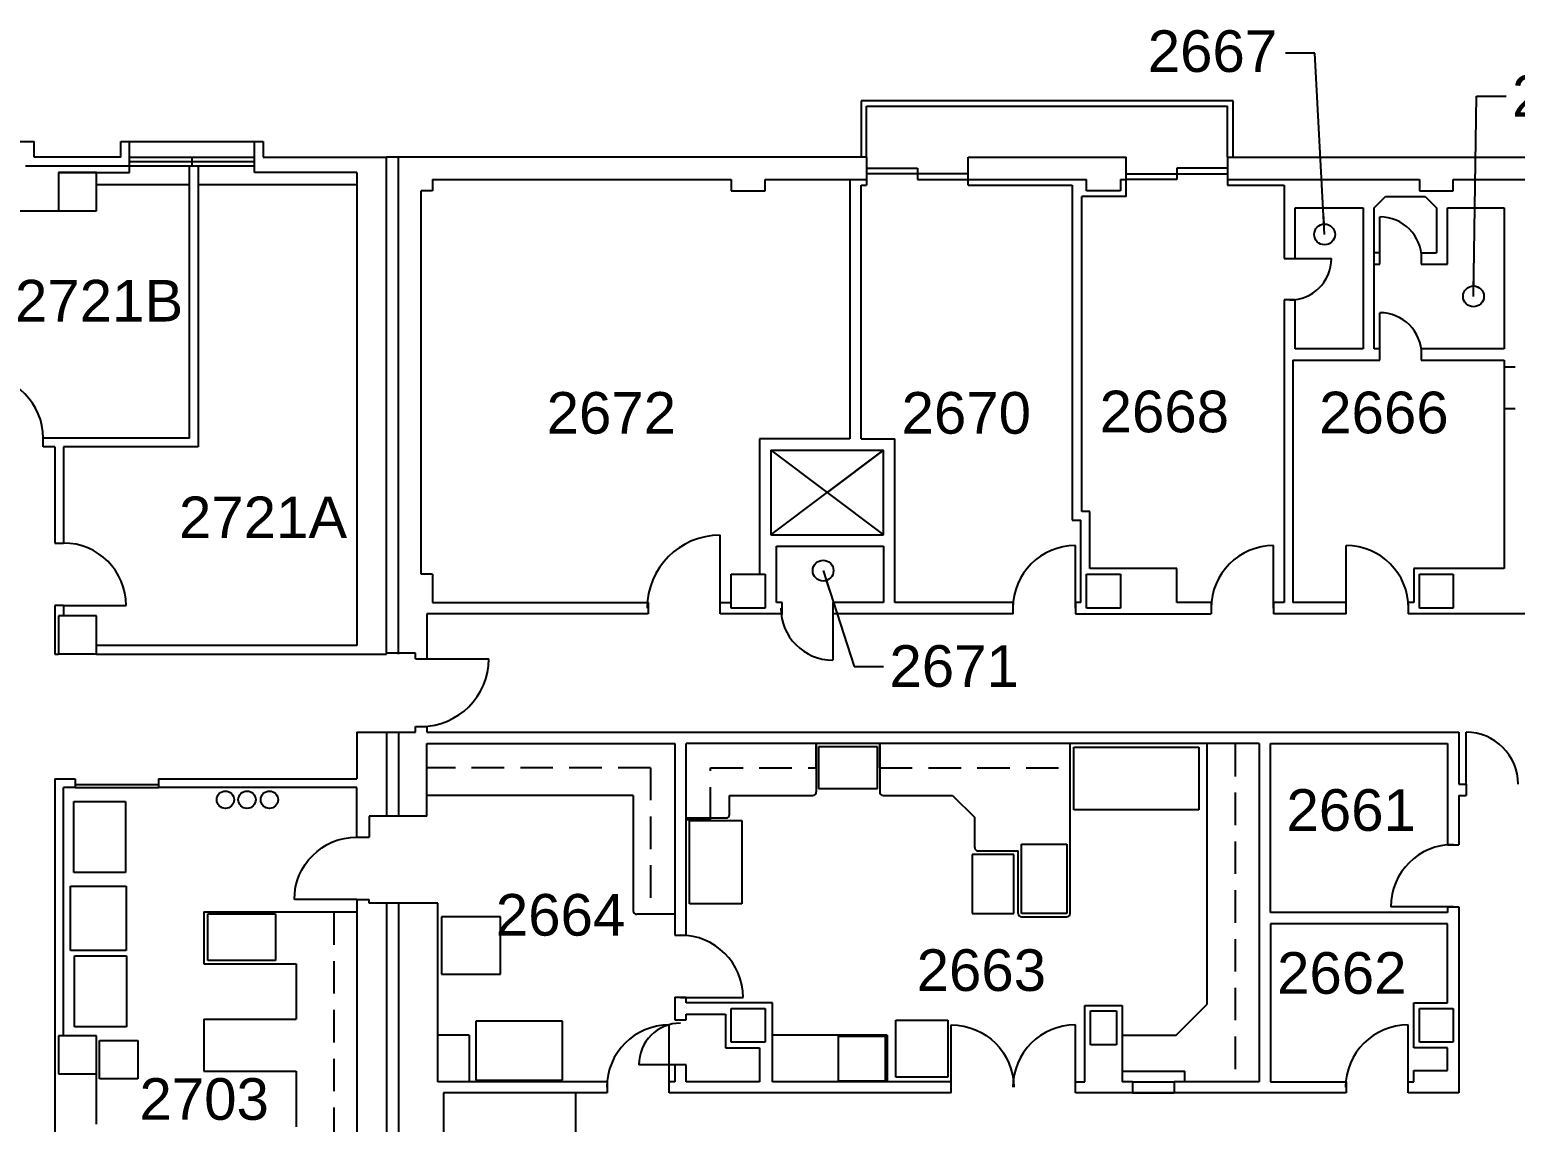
# Model space of a CAD drawing. Header units: inches. Extents: x 338 to 7662, y 1527 to 4766.
# Drawn here: x 1749 to 2605, y 3932 to 4561 of the extents above; entities that cross this region are included whole.
import ezdxf

# ---------------------------------------------------------------- set-up
doc = ezdxf.new("R2010")
doc.units = ezdxf.units.IN
doc.header["$LTSCALE"] = 150
doc.header["$MEASUREMENT"] = 0
doc.linetypes.add('DASHED2', pattern=[0.375, 0.25, -0.125])
doc.linetypes.add('HIDDEN2', pattern=[0.1875, 0.125, -0.0625])
doc.layers.get('0').update_dxf_attribs({"linetype": 'CONTINUOUS'})
for name, color, linetype in [('A-ANNO-TX192', 4, 'CONTINUOUS'), ('A-COLS', 5, 'CONTINUOUS'), ('A-DOOR', 2, 'CONTINUOUS'), ('A-FLOR-CASE', 3, 'CONTINUOUS'), ('A-FLOR-CASE-UPPR', 3, 'HIDDEN2'), ('A-FLOR-HRAL', 1, 'CONTINUOUS'), ('A-FURN-EQUIP', 3, 'CONTINUOUS'), ('A-GLAZ', 2, 'CONTINUOUS'), ('A-GLAZ-SILL', 1, 'CONTINUOUS'), ('A-SHFT', 1, 'CONTINUOUS'), ('A-WALL-FULL', 6, 'CONTINUOUS'), ('A-WALL-PRHT', 3, 'CONTINUOUS')]:
    doc.layers.add(name, color=color, linetype=linetype)
doc.styles.add('ARIAL', font='arial.ttf')
doc.styles.get("Standard").update_dxf_attribs({"font": 'simplex'})
doc.dimstyles.new('DIM1-4', dxfattribs={"dimscale": 48, "dimtxt": 0.09375, "dimasz": 0.125, "dimexe": 0.125, "dimexo": 0.09375, "dimgap": 0, "dimtad": 1, "dimdec": 6, "dimzin": 7, "dimdsep": 46, "dimlunit": 4, "dimtxsty": 'Standard', "dimsah": 1, "dimcen": 2.25, "dimdle": 1.5, "dimadec": 0, "dimazin": 0, "dimtfac": 1, "dimtdec": 6, "dimtix": 1, "dimtofl": 0, "dimtmove": 2, "dimatfit": 3, "dimfxl": 0, "dimtolj": 1, "dimtzin": 3, "dimarcsym": 0})

# ---------------------------------------------------------------- blocks, each defined once
blk = doc.blocks.new('RDOOR', base_point=(6216, 3180))
blk.add_line((6216, 3180), (6216, 3192))
blk.add_arc((6216, 3180), 12, 90, 180)
blk = doc.blocks.new('LDOOR', base_point=(5988, 1992))
blk.add_line((5988, 1992), (5988, 2004))
blk.add_arc((5988, 1992), 12, 0, 90)
blk = doc.blocks.new('dr-36')
blk.add_line((0, 0), (0, 36.06))
blk.add_arc((-0.1, -0.04), 36.1, 0.06887, 89.83373)

msp = doc.modelspace()

# ---------------------------------------------------------------- linework, layer by layer
at = {"layer": 'A-COLS'}
for p, q in [((1765.5, 4479), (1765.5, 4457)), ((1787.5, 4479), (1765.5, 4479)), ((1787.5, 4457), (1787.5, 4479)), ((1765.5, 4457), (1787.5, 4457)), ((2153.25, 4228), (2153.25, 4247.5)), ((2153.25, 4247.5), (2172.75, 4247.5)), ((2172.75, 4247.5), (2172.75, 4228)), ((2358, 4247.5), (2377.5, 4247.5)), ((2358, 4228), (2358, 4247.5)), ((2377.5, 4247.5), (2377.5, 4228)), ((2549.75, 4228), (2549.75, 4247.5)), ((2549.75, 4247.5), (2569.25, 4247.5)), ((2569.25, 4247.5), (2569.25, 4228)), ((1765.5, 4223.5), (1765.5, 4201.5)), ((1787.5, 4223.5), (1765.5, 4223.5)), ((1787.5, 4201.5), (1787.5, 4223.5)), ((2172.75, 4228), (2153.25, 4228)), ((2377.5, 4228), (2358, 4228)), ((2569.25, 4228), (2549.75, 4228)), ((1787.5, 4201.5), (1765.5, 4201.5)), ((2153.25, 3977.75), (2153.25, 3997.25)), ((2153.25, 3997.25), (2172.75, 3997.25)), ((2172.75, 3997.25), (2172.75, 3977.75)), ((2360.25, 3976.25), (2360.25, 3995.75)), ((2360.25, 3995.75), (2375.25, 3995.75)), ((2375.25, 3995.75), (2375.25, 3976.25)), ((2549.75, 3977.75), (2549.75, 3997.25)), ((2549.75, 3997.25), (2569.25, 3997.25)), ((2569.25, 3997.25), (2569.25, 3977.75)), ((1787.5, 3981.5), (1765.5, 3981.5)), ((1765.5, 3981.5), (1765.5, 3959.5)), ((1787.5, 3959.5), (1787.5, 3981.5)), ((2172.75, 3977.75), (2153.25, 3977.75)), ((2375.25, 3976.25), (2360.25, 3976.25)), ((2569.25, 3977.75), (2549.75, 3977.75)), ((1765.5, 3959.5), (1787.5, 3959.5))]:
    msp.add_line(p, q, dxfattribs=at)
at = {"layer": 'A-DOOR'}
for p, q in [((2231.25, 4481.5), (2260.5, 4481.5)), ((2289.75, 4478.25), (2231.25, 4478.25)), ((2260.5, 4481.5), (2260.5, 4475)), ((2380.75, 4478.25), (2439.25, 4478.25)), ((2439.25, 4481.5), (2410, 4481.5)), ((2410, 4481.5), (2410, 4475)), ((2260.5, 4475), (2289.75, 4475)), ((2410, 4475), (2380.75, 4475)), ((2465.75, 4228), (2465.75, 4264)), ((1768.5, 4229.5), (1804.5, 4229.5)), ((2576.63, 4126.5), (2576.63, 4156.5)), ((1775.23, 4126.25), (1823.23, 4126.25)), ((1775.23, 4124.5), (1823.23, 4124.5))]:
    msp.add_line(p, q, dxfattribs=at)
for centre, radius, start, end in [((1768.5, 4229.5), 36, 0, 90), ((2465.75, 4228), 36, 90, 180), ((2576.63, 4126.5), 30, 0, 90)]:
    msp.add_arc(centre, radius, start, end, dxfattribs=at)
at = {"layer": 'A-FLOR-CASE', "linetype": 'DASHED2'}
for p, q in [((2202.25, 4136), (2202.25, 4150)), ((2238.75, 4136), (2238.75, 4150)), ((2348.5, 4136), (2348.5, 4150)), ((2141.25, 4106), (2127.25, 4106)), ((2120.75, 4051.5), (2106.75, 4051.5))]:
    msp.add_line(p, q, dxfattribs=at)
at = {"layer": 'A-FLOR-CASE'}
for p, q in [((2202.25, 4150), (2202.25, 4122)), ((2238.75, 4150), (2238.75, 4122)), ((2348.5, 4052), (2348.5, 4150)), ((2427.5, 3999.75), (2427.5, 4149.75)), ((2096.75, 4120), (1977.75, 4120)), ((2096.75, 4120), (2096.75, 4053.5)), ((2152.25, 4109.01), (2152.25, 4120)), ((2152.25, 4120), (2200.25, 4120)), ((2240.75, 4120), (2280.78, 4120)), ((2280.78, 4120), (2293.5, 4107.28)), ((2127.25, 4107.01), (2150.25, 4107.01)), ((2293.5, 4090), (2293.5, 4107.28)), ((2295.5, 4088), (2318.5, 4088)), ((2318.5, 4052), (2318.5, 4088)), ((1849.42, 4053), (1937.5, 4053)), ((1849.42, 4053), (1849.42, 4022.85)), ((2120.75, 4051.5), (2098.75, 4051.5)), ((2320.5, 4050), (2346.5, 4050)), ((1849.42, 4022.85), (1902.5, 4022.85)), ((1902.5, 4022.85), (1902.5, 3991.08)), ((2409.5, 3981.75), (2427.5, 3999.75)), ((1849.42, 3991.08), (1849.42, 3961.06)), ((1849.42, 3991.08), (1902.5, 3991.08)), ((2002.25, 3981.75), (1984.25, 3981.75)), ((2002.25, 3981.75), (2002.25, 3955)), ((2243, 3981.75), (2177, 3981.75)), ((2243, 3981.75), (2243, 3955)), ((2378.5, 3981.75), (2409.5, 3981.75)), ((1849.42, 3961.06), (1902.5, 3961.06)), ((1902.5, 3961.06), (1902.5, 3929.06)), ((2378.5, 3961), (2414.5, 3961)), ((2384.5, 3955), (2408.5, 3955)), ((2414.5, 3955), (2414.5, 3961)), ((2063.75, 3917.25), (2063.75, 3948.5)), ((2384.5, 3948.5), (2408.5, 3948.5))]:
    msp.add_line(p, q, dxfattribs=at)
for centre, start, end in [((2200.25, 4122), 270, 360), ((2240.75, 4122), 180, 270), ((2150.25, 4109.01), 270, 0), ((2295.5, 4090), 180, 270), ((2098.75, 4053.5), 180, 270), ((2320.5, 4052), 180, 270), ((2346.5, 4052), 270, 0)]:
    msp.add_arc(centre, 2, start, end, dxfattribs=at)
at = {"layer": 'A-FLOR-CASE-UPPR'}
for p, q in [((2443.5, 4149.75), (2443.5, 3955)), ((2106.75, 4136), (1977.75, 4136)), ((2106.75, 4136), (2106.75, 4051.5)), ((2141.25, 4106), (2141.25, 4136)), ((2141.25, 4136), (2202.25, 4136)), ((2238.75, 4136), (2348.5, 4136)), ((1924.5, 3837), (1924.5, 4053))]:
    msp.add_line(p, q, dxfattribs=at)
at = {"layer": 'A-FLOR-HRAL'}
for p, q in [((2442.5, 4520.5), (2228, 4520.5)), ((2228, 4520.5), (2228, 4488)), ((2442.5, 4488), (2442.5, 4520.5)), ((2231.25, 4488), (2231.25, 4517.25)), ((2231.25, 4517.25), (2439.25, 4517.25)), ((2439.25, 4488), (2439.25, 4517.25))]:
    msp.add_line(p, q, dxfattribs=at)
at = {"layer": 'A-FURN-EQUIP'}
for p, q in [((2237.5, 4148), (2203.5, 4148)), ((2203.5, 4148), (2203.5, 4124)), ((2237.5, 4124), (2237.5, 4148)), ((2350.69, 4147.75), (2422.69, 4147.75)), ((2350.69, 4111.75), (2350.69, 4147.75)), ((2422.69, 4147.75), (2422.69, 4111.75)), ((2203.5, 4124), (2237.5, 4124)), ((2422.69, 4111.75), (2350.69, 4111.75)), ((2129.25, 4057.5), (2129.25, 4105.5)), ((2129.25, 4105.5), (2159.25, 4105.5)), ((2159.25, 4105.5), (2159.25, 4057.5)), ((2320.5, 4092), (2346.5, 4092)), ((2320.5, 4052), (2320.5, 4092)), ((2346.5, 4092), (2346.5, 4052)), ((2315.98, 4086), (2291.98, 4086)), ((2291.98, 4086), (2291.98, 4052)), ((2315.98, 4052), (2315.98, 4086)), ((2159.25, 4057.5), (2129.25, 4057.5)), ((1851.67, 4024.79), (1851.67, 4051.79)), ((1851.67, 4051.79), (1890.67, 4051.79)), ((1890.67, 4051.79), (1890.67, 4024.79)), ((2020.36, 4050.01), (1986.36, 4050.01)), ((1986.36, 4050.01), (1986.36, 4017.01)), ((2020.36, 4017.01), (2020.36, 4050.01)), ((2291.98, 4052), (2315.98, 4052)), ((2346.5, 4052), (2320.5, 4052)), ((1890.67, 4024.79), (1851.67, 4024.79)), ((1986.36, 4017.01), (2020.36, 4017.01)), ((2248, 3990.52), (2278, 3990.52)), ((2248, 3957.52), (2248, 3990.52)), ((2278, 3990.52), (2278, 3957.52)), ((2278, 3957.52), (2248, 3957.52))]:
    msp.add_line(p, q, dxfattribs=at)
at = {"layer": 'A-FURN-EQUIP', "linetype": 'ByBlock'}
for p, q in [((1774.44, 4075.51), (1774.44, 4116.51)), ((1774.44, 4116.51), (1804.19, 4116.51)), ((1804.19, 4116.51), (1804.19, 4075.51)), ((1804.19, 4075.51), (1774.44, 4075.51)), ((1772.52, 4030.62), (1772.52, 4067.62)), ((1772.52, 4067.62), (1804.52, 4067.62)), ((1804.52, 4067.62), (1804.52, 4030.62)), ((1804.52, 4030.62), (1772.52, 4030.62)), ((1774.79, 3986.55), (1774.79, 4027.55)), ((1774.79, 4027.55), (1804.79, 4027.55)), ((1804.79, 4027.55), (1804.79, 3986.55)), ((1804.79, 3986.55), (1774.79, 3986.55)), ((1789.24, 3956.68), (1789.24, 3978.68)), ((1789.24, 3978.68), (1811.24, 3978.68)), ((1811.24, 3978.68), (1811.24, 3956.68)), ((1811.24, 3956.68), (1789.24, 3956.68))]:
    msp.add_line(p, q, dxfattribs=at)
at = {"layer": 'A-FURN-EQUIP', "linetype": 'Continuous'}
for p, q in [((2056.02, 3989.98), (2006.02, 3989.98)), ((2006.02, 3989.98), (2006.02, 3955.97)), ((2056.02, 3955.97), (2056.02, 3989.98)), ((2006.02, 3955.97), (2056.02, 3955.97))]:
    msp.add_line(p, q, dxfattribs=at)
at = {"layer": 'A-FURN-EQUIP', "linetype": 'DASHED2'}
for p, q in [((2214.98, 3981.21), (2241.98, 3981.21)), ((2214.98, 3955.21), (2214.98, 3981.21)), ((2241.98, 3981.21), (2241.98, 3955.21)), ((2241.98, 3955.21), (2214.98, 3955.21))]:
    msp.add_line(p, q, dxfattribs=at)
at = {"layer": 'A-FURN-EQUIP', "linetype": 'ByBlock'}
for centre in [(1861.78, 4117.53), (1874.2, 4117.53), (1887.13, 4117.53)]:
    msp.add_circle(centre, 5, dxfattribs=at)
at = {"layer": 'A-GLAZ'}
for p, q in [((1806.5, 4485.5), (1878.5, 4485.5)), ((1842.5, 4488), (1842.5, 4483))]:
    msp.add_line(p, q, dxfattribs=at)
at = {"layer": 'A-GLAZ-SILL'}
for p, q in [((1806.5, 4488), (1878.5, 4488)), ((1806.5, 4483), (1878.5, 4483))]:
    msp.add_line(p, q, dxfattribs=at)
at = {"layer": 'A-SHFT'}
for p, q in [((2176, 4319), (2241, 4270.25)), ((2176, 4270.25), (2241, 4319)), ((2241, 4319), (2208.5, 4294.62))]:
    msp.add_line(p, q, dxfattribs=at)
at = {"layer": 'A-WALL-FULL'}
for p, q in [((1669.5, 4497), (1751.5, 4497)), ((1751.5, 4488), (1751.5, 4497)), ((1801.5, 4497), (1883.5, 4497)), ((1801.5, 4488), (1801.5, 4497)), ((1806.5, 4483), (1806.5, 4497)), ((1878.5, 4479), (1878.5, 4497)), ((1883.5, 4497), (1883.5, 4488)), ((1801.5, 4488), (1751.5, 4488)), ((1883.5, 4488), (1954.5, 4488)), ((2231.25, 4488), (1954.5, 4488)), ((1954.5, 4201.5), (1954.5, 4488)), ((1961.5, 4201.5), (1961.5, 4488)), ((2231.25, 4488), (2231.25, 4471.75)), ((2289.75, 4488), (2380.75, 4488)), ((2289.75, 4471.75), (2289.75, 4488)), ((2380.75, 4465.25), (2380.75, 4488)), ((2439.25, 4488), (3671, 4488)), ((2439.25, 4488), (2439.25, 4471.75)), ((1746.5, 4483), (1806.5, 4483)), ((1765.5, 4479), (1806.41, 4479)), ((1806.41, 4479), (1806.41, 4482.89)), ((1841, 4326), (1841, 4483)), ((1841, 4483), (1846, 4483)), ((1846, 4483), (1846, 4321)), ((1937.5, 4479), (1878.5, 4479)), ((1937.5, 4479), (1937.5, 4206.5)), ((1974.5, 4247.5), (1974.5, 4468.5)), ((1981, 4468.5), (1974.5, 4468.5)), ((1981, 4475), (2153.25, 4475)), ((1981, 4475), (1981, 4468.5)), ((2153.25, 4475), (2153.25, 4468.5)), ((2153.25, 4468.5), (2172.75, 4468.5)), ((2172.75, 4475), (2231.25, 4475)), ((2172.75, 4468.5), (2172.75, 4475)), ((2221.5, 4475), (2221.5, 4325.5)), ((2228, 4325.5), (2228, 4471.75)), ((2228, 4471.75), (2231.25, 4471.75)), ((2289.75, 4475), (2358, 4475)), ((2289.75, 4471.75), (2349.64, 4471.75)), ((2349.64, 4471.75), (2349.68, 4278.69)), ((2358, 4468.5), (2358, 4475)), ((2377.5, 4468.5), (2358, 4468.5)), ((2377.5, 4475), (2380.75, 4475)), ((2377.5, 4475), (2377.5, 4468.5)), ((2439.25, 4475), (2549.75, 4475)), ((2439.25, 4471.75), (2471.75, 4471.75)), ((2471.75, 4471.75), (2471.75, 4429.5)), ((2549.75, 4475), (2549.75, 4468.5)), ((2549.75, 4468.5), (2569.25, 4468.5)), ((2569.25, 4475), (2718.75, 4475)), ((2569.25, 4468.5), (2569.25, 4475)), ((2380.75, 4465.25), (2355.14, 4465.25)), ((2355.18, 4283.69), (2355.14, 4465.25)), ((2523.75, 4458.75), (2530.25, 4465.25)), ((2530.25, 4465.25), (2553, 4465.25)), ((2553, 4465.25), (2559.5, 4458.75)), ((1738.5, 4457), (1787.5, 4457)), ((2478.25, 4429.5), (2478.25, 4458.75)), ((2478.25, 4458.75), (2517.25, 4458.75)), ((2517.25, 4458.75), (2517.25, 4377.5)), ((2523.75, 4377.5), (2523.75, 4458.75)), ((2559.5, 4458.75), (2559.5, 4432.75)), ((2566, 4426.25), (2566, 4458.75)), ((2566, 4458.75), (2598.5, 4458.75)), ((2598.5, 4458.75), (2598.5, 4377.5)), ((2471.75, 4429.5), (2478.25, 4429.5)), ((2527, 4432.75), (2523.75, 4432.75)), ((2523.75, 4426.25), (2527, 4426.25)), ((2527, 4426.25), (2527, 4432.75)), ((2550.75, 4432.75), (2559.5, 4432.75)), ((2550.75, 4432.75), (2550.75, 4426.25)), ((2550.75, 4426.25), (2566, 4426.25)), ((2471.75, 4405.76), (2471.75, 4231.25)), ((2478.25, 4405.76), (2471.84, 4405.76)), ((2478.25, 4377.5), (2478.25, 4405.76)), ((2517.25, 4377.5), (2478.25, 4377.5)), ((2527, 4377.5), (2523.75, 4377.5)), ((2527, 4371), (2527, 4377.5)), ((2598.5, 4377.5), (2550.75, 4377.5)), ((2550.75, 4377.5), (2550.75, 4371)), ((2476.75, 4371), (2527, 4371)), ((2476.75, 4371), (2476.75, 4231.25)), ((2550.75, 4371), (2598.5, 4371)), ((2598.5, 4371), (2598.5, 4250.75)), ((2598.5, 4367), (2604.98, 4367)), ((2598.5, 4343), (2604.98, 4343)), ((1768.5, 4326), (1756.75, 4326)), ((1756.75, 4321), (1756.75, 4326)), ((1841, 4326), (1768.43, 4326)), ((2169.5, 4325.5), (2169.5, 4247.5)), ((2221.5, 4325.5), (2169.5, 4325.5)), ((2228, 4325.5), (2247.5, 4325.5)), ((2247.5, 4231.25), (2247.5, 4325.5)), ((1763.5, 4321), (1756.75, 4321)), ((1763.5, 4321), (1763.5, 4265.5)), ((1768.5, 4321), (1768.5, 4265.5)), ((1846, 4321), (1768.5, 4321)), ((2176, 4319), (2176, 4270.25)), ((2176, 4319), (2241, 4319)), ((2241, 4270.25), (2241, 4319)), ((2359.75, 4283.69), (2355.18, 4283.69)), ((2359.75, 4250.75), (2359.75, 4283.69)), ((2349.68, 4278.69), (2354.75, 4278.69)), ((2354.75, 4231.25), (2354.75, 4278.69)), ((1763.5, 4265.5), (1768.5, 4265.5)), ((2176, 4270.25), (2241, 4270.25)), ((2179.25, 4231.25), (2179.25, 4263.75)), ((2179.25, 4263.75), (2241, 4263.75)), ((2241, 4263.75), (2241, 4231.25)), ((1981, 4247.5), (1974.5, 4247.5)), ((1981, 4247.5), (1981, 4231.25)), ((2410, 4250.75), (2359.75, 4250.75)), ((2410, 4231.25), (2410, 4250.75)), ((2598.5, 4250.75), (2546.5, 4250.75)), ((2546.5, 4250.75), (2546.5, 4231.25)), ((1763.5, 4229.5), (1763.5, 4201.5)), ((1768.5, 4229.5), (1763.5, 4229.5)), ((1768.5, 4229.5), (1768.5, 4223.5)), ((1981, 4231.25), (2105.26, 4231.25)), ((2105.26, 4231.25), (2105.26, 4224.75)), ((2146.75, 4224.75), (2146.75, 4231.25)), ((2146.75, 4231.25), (2153.25, 4231.25)), ((2182.59, 4231.25), (2179.25, 4231.25)), ((2182.59, 4224.25), (2182.59, 4231.25)), ((2241, 4231.25), (2211.75, 4231.25)), ((2211.75, 4231.25), (2211.75, 4224.75)), ((2315.75, 4231.25), (2247.5, 4231.25)), ((2315.75, 4224.75), (2315.75, 4231.25)), ((2354.75, 4231.25), (2351.5, 4231.25)), ((2351.5, 4231.25), (2351.5, 4224.75)), ((2429.75, 4231.25), (2410, 4231.25)), ((2429.75, 4231.25), (2429.75, 4224.75)), ((2465.75, 4231.25), (2465.75, 4224.75)), ((2471.75, 4231.25), (2465.75, 4231.25)), ((2507.5, 4231.25), (2476.75, 4231.25)), ((2507.5, 4224.75), (2507.5, 4231.25)), ((2546.5, 4231.25), (2543.25, 4231.25)), ((2543.25, 4231.25), (2543.25, 4224.75)), ((2105.26, 4224.75), (1977.75, 4224.75)), ((1977.75, 4224.75), (1977.75, 4198.75)), ((2181.5, 4224.75), (2146.75, 4224.75)), ((2315.75, 4224.75), (2211.75, 4224.75)), ((2351.5, 4224.75), (2429.75, 4224.75)), ((2507.5, 4224.75), (2465.75, 4224.75)), ((2657.25, 4224.75), (2543.25, 4224.75)), ((1937.5, 4206.5), (1787.5, 4206.5)), ((1763.5, 4201.5), (1765.5, 4201.5)), ((1787.5, 4201.5), (1954.5, 4201.5)), ((1971.25, 4202), (1955, 4202)), ((1971.25, 4198.75), (1971.25, 4202)), ((1971.25, 4198.75), (1977.75, 4198.75)), ((1937.5, 4156.5), (1971.25, 4156.5)), ((1937.5, 4156.5), (1937.5, 4129.5)), ((1954.5, 4156.5), (1954.5, 4108)), ((1961.5, 4156.5), (1961.5, 4108)), ((1971.25, 4159.75), (1977.75, 4159.75)), ((1971.25, 4156.5), (1971.25, 4159.75)), ((1977.75, 4159.75), (1977.75, 4156.5)), ((1977.75, 4156.5), (2572.5, 4156.5)), ((2572.5, 4156.5), (2572.5, 4126.5)), ((1977.75, 4150), (2120.75, 4150)), ((1977.75, 4108), (1977.75, 4150)), ((2120.75, 4150), (2120.75, 4039.5)), ((2457.5, 4150), (2127.25, 4150)), ((2127.25, 4039.5), (2127.25, 4150)), ((2457.5, 4150), (2457.5, 3955)), ((2464, 4052.5), (2464, 4150)), ((2464, 4150), (2566, 4150)), ((2566, 4150), (2566, 4091.5)), ((1763.5, 4129.5), (1763.5, 3537.12)), ((1763.5, 4129.5), (1775.23, 4129.5)), ((1775.23, 4129.5), (1775.23, 4124.5)), ((1823.23, 4129.5), (1937.5, 4129.5)), ((1823.23, 4129.5), (1823.23, 4124.5)), ((2572.5, 4126.5), (2576.63, 4126.5)), ((2576.63, 4126.5), (2576.63, 4120)), ((1768.5, 3981.5), (1768.5, 4124.5)), ((1775.23, 4124.5), (1768.5, 4124.5)), ((1937.5, 4124.5), (1823.23, 4124.5)), ((1937.5, 4096), (1937.5, 4124.5)), ((2572.5, 4120), (2576.63, 4120)), ((2572.5, 4120), (2572.5, 4091.5)), ((1977.75, 4108), (1944.5, 4108)), ((1944.5, 4108), (1944.5, 4096)), ((1937.5, 4096), (1944.5, 4096)), ((2566, 4091.5), (2572.5, 4091.5)), ((1937.5, 4060), (1937.5, 3837)), ((1937.5, 4060), (1944.5, 4060)), ((1944.5, 4057.87), (1944.5, 4060)), ((1984.25, 4057.87), (1944.5, 4057.87)), ((1954.5, 4057.87), (1954.5, 3340.75)), ((1961.5, 4057.87), (1961.5, 3340.75)), ((1984.25, 3955), (1984.25, 4057.87)), ((2566, 4052.5), (2464, 4052.5)), ((2566, 4055.75), (2572.5, 4055.75)), ((2566, 4055.75), (2566, 4052.5)), ((2572.5, 4055.75), (2572.5, 3948.5)), ((2464, 4046), (2464, 3955)), ((2566, 4046), (2464, 4046)), ((2566, 4000.5), (2566, 4046)), ((2120.75, 4039.5), (2127.25, 4039.5)), ((2120.75, 4003.75), (2127.25, 4003.75)), ((2120.75, 4003.75), (2120.75, 3990.75)), ((2127.25, 4000.5), (2127.25, 4003.75)), ((2177, 4000.5), (2127.25, 4000.5)), ((2177, 3955), (2177, 4000.5)), ((2357, 3955), (2357, 3999)), ((2357, 3999), (2378.5, 3999)), ((2378.5, 3999), (2378.5, 3955)), ((2546.5, 3974.5), (2546.5, 4000.5)), ((2546.5, 4000.5), (2566, 4000.5)), ((2120.75, 3990.75), (2127.25, 3990.75)), ((2127.25, 3994), (2150, 3994)), ((2127.25, 3990.75), (2127.25, 3994)), ((2150, 3994), (2150, 3974.5)), ((2150, 3974.5), (2169.5, 3974.5)), ((2169.5, 3974.5), (2169.5, 3955)), ((2566, 3974.5), (2546.5, 3974.5)), ((2566, 3961.5), (2566, 3974.5)), ((2120.75, 3964.75), (2120.75, 3955)), ((2127.25, 3964.75), (2120.75, 3964.75)), ((2127.25, 3955), (2127.25, 3964.75)), ((1787.5, 3930.5), (1787.5, 3959.5)), ((2081.75, 3955), (1984.25, 3955)), ((2081.75, 3955), (2081.75, 3948.5)), ((2117.5, 3948.5), (2117.5, 3955)), ((2120.75, 3955), (2117.5, 3955)), ((2169.5, 3955), (2127.25, 3955)), ((2280, 3955), (2177, 3955)), ((2280, 3948.5), (2280, 3955)), ((2351.5, 3955), (2357, 3955)), ((2351.5, 3948.5), (2351.5, 3955)), ((2384.5, 3955), (2378.5, 3955)), ((2384.5, 3955), (2384.5, 3948.5)), ((2457.5, 3955), (2408.5, 3955)), ((2408.5, 3955), (2408.5, 3948.5)), ((2464, 3955), (2507.5, 3955)), ((2507.5, 3955), (2507.5, 3948.5)), ((2543.25, 3955), (2546.5, 3955)), ((2543.25, 3948.5), (2543.25, 3955)), ((2546.5, 3961.5), (2566, 3961.5)), ((2546.5, 3955), (2546.5, 3961.5)), ((2081.75, 3948.5), (1987.5, 3948.5)), ((1987.5, 3948.5), (1987.5, 3912.75)), ((2280, 3948.5), (2117.5, 3948.5)), ((2507.5, 3948.5), (2351.5, 3948.5)), ((2572.5, 3948.5), (2543.25, 3948.5))]:
    msp.add_line(p, q, dxfattribs=at)
at = {"layer": 'A-WALL-PRHT'}
for p, q in [((1787.5, 4472.25), (1841, 4472.25)), ((1846, 4472.25), (1937.5, 4472.25))]:
    msp.add_line(p, q, dxfattribs=at)

# ---------------------------------------------------------------- block references
at = {"layer": 'A-DOOR'}
for name, p, xscale, yscale in [('LDOOR', (2527, 4429.5), 2, 2), ('LDOOR', (2527, 4374.25), 2, 2), ('RDOOR', (2146.75, 4228), 3.5, 3.5), ('RDOOR', (2351.5, 4228), 3, 3), ('LDOOR', (2507.5, 4228), 3, 3), ('RDOOR', (2117.5, 3951.75), 3, 3), ('RDOOR', (2280, 3951.75), -3, 3), ('RDOOR', (2351.5, 3951.75), 3, 3), ('RDOOR', (2543.25, 3951.75), 3, 3)]:
    msp.add_blockref(name, p, dxfattribs=dict(at, xscale=xscale, yscale=yscale))
for name, p, xscale, yscale, rotation in [('LDOOR', (2475, 4429.5), 2, 2, 270), ('LDOOR', (2211.75, 4228), 2.5, 2.5, 179.9999999999996), ('RDOOR', (1937.5, 4060), -3, 3, 90), ('LDOOR', (2569.25, 4055.75), 3, 3, 90), ('RDOOR', (2124, 4003.5), 3, 3, 270), ('LDOOR', (2124, 3964.75), 2, 2, 90)]:
    msp.add_blockref(name, p, dxfattribs=dict(at, xscale=xscale, yscale=yscale, rotation=rotation))
msp.add_blockref('dr-36', (1720.75, 4326), dxfattribs=at)
at = {"layer": 'A-DOOR', "xscale": 3.25, "yscale": 3.25, "zscale": 3.25, "rotation": 270}
msp.add_blockref('LDOOR', (1974.5, 4198.75), dxfattribs=at)

# ---------------------------------------------------------------- texts
at = {"layer": 'A-ANNO-TX192', "style": 'ARIAL'}
for s, p in [('2667', (2393.21, 4537.06)), ('2666A', (2603.11, 4511.21)), ('2721B', (1740.52, 4393.19)), ('2672', (2046.85, 4328.54)), ('2670', (2251.36, 4328.54)), ('2668', (2365.49, 4329.33)), ('2666', (2491.99, 4328.75)), ('2721A', (1835.01, 4268.31)), ('2671', (2244.39, 4182.6)), ('2661', (2473.15, 4099.6)), ('2664', (2017.58, 4039.19)), ('2663', (2260.05, 4007.31)), ('2662', (2467.73, 4005.67)), ('2703', (1812.24, 3933.02))]:
    msp.add_text(s, height=24, dxfattribs=at).set_placement(p)

# ---------------------------------------------------------------- leaders
at = {"layer": 'A-ANNO-TX192'}
for points in [[(2495.12, 4443.38), (2489.54, 4547.84), (2472.52, 4547.84)], [(2580.9, 4407.67), (2582.68, 4523.02), (2599.69, 4523.02)], [(2206.15, 4249.6), (2223.96, 4194.41), (2240.97, 4194.41)]]:
    msp.add_leader(points, dimstyle='DIM1-4', override={"dimscale": 96, "dimgap": 0, "dimtad": 0, "dimldrblk": 'DotBlank'}, dxfattribs=at)

doc.saveas('drawing.dxf')
